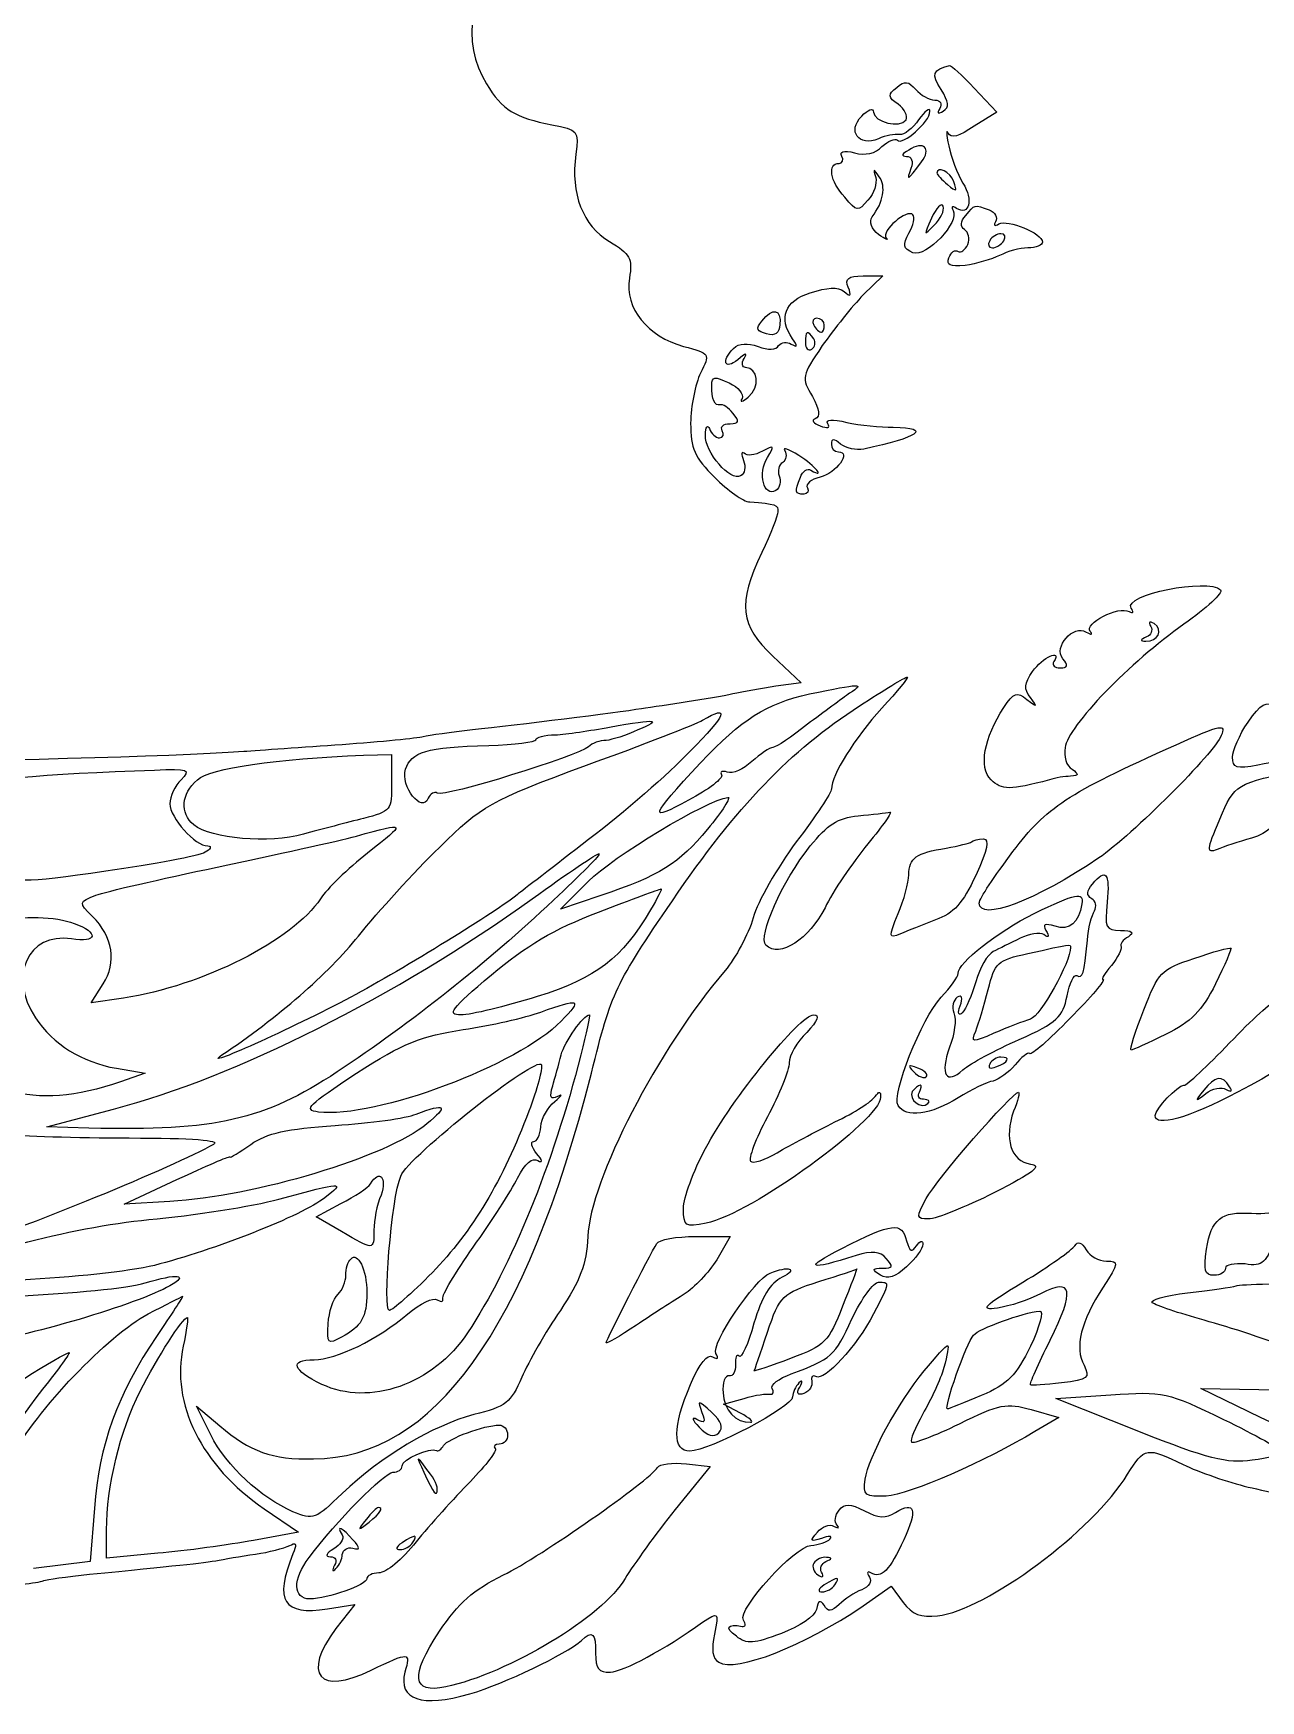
# Model space of a CAD drawing. Header units: millimetres. Extents: x -264 to 389, y -90 to 473.
# Drawn here: x -93.5 to 26.1, y -90.4 to 72.1 of the extents above; entities that cross this region are included whole.
import ezdxf

# ---------------------------------------------------------------- set-up
doc = ezdxf.new("R2010")
doc.units = ezdxf.units.MM
doc.layers.get('0').update_dxf_attribs({"linetype": 'CONTINUOUS'})

msp = doc.modelspace()

# ---------------------------------------------------------------- linework, layer by layer
for p, q in [((-1.77, 66.79), (0.42, 64.46)), ((0.42, 64.46), (-1.77, 63.09)), ((-12.61, 48.48), (-10.69, 48.48)), ((-10.69, 48.48), (-12.61, 46.63)), ((-21.39, 11.44), (-18.64, 8.84)), ((-18.64, 8.84), (-21.11, 8.5)), ((-61.3, 1.77), (-58.56, 1.84)), ((-58.56, 1.84), (-58.56, -0.9)), ((-42.1, -13.24), (-39.35, -10.5)), ((-38.26, -11.94), (-42.1, -13.24)), ((-87.84, -22.37), (-86.67, -20.51)), ((-84.68, -21.89), (-87.84, -22.37)), ((-85.37, -28.74), (-82.56, -29.22)), ((-82.56, -29.22), (-84.96, -30.05)), ((-92.16, -34.44), (-85.64, -32.72)), ((-88.05, -34.57), (-92.16, -34.44)), ((-84.62, -41.98), (-79.47, -39.58)), ((-80.16, -41.71), (-84.62, -41.98)), ((-65.89, -43.21), (-63.49, -41.91)), ((-63.42, -44.65), (-65.89, -43.21)), ((-28.93, -45.13), (-25.57, -45.13)), ((-25.57, -45.13), (-26.87, -47.4)), ((26.14, -62.76), (20.31, -59.95)), ((20.31, -59.95), (27.85, -60.08)), ((-76.18, -64.47), (-77.55, -61.66)), ((-77.55, -61.66), (-75.29, -63.58)), ((-26.19, -61.46), (-24.2, -60.91)), ((-24.54, -62.35), (-26.19, -61.46)), ((6.18, -60.91), (11.53, -60.56)), ((14.28, -64.13), (6.18, -60.91)), ((3.78, -62), (6.46, -62.76)), ((6.46, -62.76), (4.13, -64.13)), ((-27.49, -67.56), (-30.92, -71.74)), ((-29.82, -67.29), (-27.49, -67.56)), ((-87.5, -71.61), (-87.91, -76.82)), ((-70.97, -71.67), (-67.61, -73.94)), ((-86.33, -76.48), (-86.33, -73.73)), ((-67.61, -73.94), (-72, -74.76)), ((-81.32, -76), (-86.33, -76.48)), ((-87.91, -76.82), (-93.46, -77.5)), ((-12.61, -81.14), (-9.86, -79.22)), ((-9.86, -79.22), (-8.7, -80.8)), ((-64.8, -81.41), (-62.12, -81)), ((-62.12, -81), (-63.97, -83.33))]:
    msp.add_line(p, q)
for points in [[(-47.1, 81.05), (-50.94, 76.66), (-51.83, 71.25), (-49.3, 67.2)], [(-4.99, 66.65), (-6.02, 68.16), (-5.82, 68.57), (-4.17, 68.98)], [(-4.17, 68.98), (-4.03, 69.05), (-2.94, 68.02), (-1.77, 66.79)], [(-49.3, 67.2), (-47.79, 64.66), (-46.49, 63.91), (-42.92, 63.22)], [(-9.18, 65.21), (-10.21, 65.9), (-10.21, 66.17), (-9.32, 66.86)], [(-9.32, 66.86), (-8.56, 67.54), (-8.15, 67.47), (-7.46, 66.65)], [(-7.46, 66.65), (-6.98, 66.1), (-6.16, 65.62), (-5.61, 65.62)], [(-4.79, 64.53), (-4.17, 64.94), (-4.24, 65.42), (-4.99, 66.65)], [(-8.42, 63.7), (-8.22, 64.05), (-8.56, 64.73), (-9.18, 65.21)], [(-5.61, 65.62), (-5.06, 65.62), (-4.86, 65.28), (-5.13, 64.8)], [(-11.1, 61.85), (-13.02, 61.03), (-14.18, 62.61), (-12.74, 64.05)], [(-12.74, 64.05), (-12.13, 64.73), (-11.58, 64.87), (-11.58, 64.46)], [(-11.58, 64.46), (-11.58, 63.5), (-8.97, 62.81), (-8.42, 63.7)], [(-9.25, 61.71), (-8.77, 61.16), (-6.09, 63.5), (-6.09, 64.53)], [(-7.19, 63.7), (-7.74, 62.88), (-8.63, 62.19), (-9.04, 62.26)], [(-6.09, 64.53), (-6.09, 64.94), (-6.57, 64.53), (-7.19, 63.7)], [(-5.13, 64.8), (-5.41, 64.32), (-5.34, 64.25), (-4.79, 64.53)], [(-42.92, 63.22), (-40.38, 62.74), (-40.31, 62.61), (-40.59, 60.34)], [(-9.04, 62.26), (-9.52, 62.33), (-10.41, 62.19), (-11.1, 61.85)], [(-10.76, 61.1), (-10.14, 61.65), (-9.52, 61.92), (-9.25, 61.71)], [(-4.31, 62.4), (-4.51, 62.88), (-4.51, 62.33), (-4.24, 61.16)], [(-1.77, 63.09), (-3.28, 62.06), (-4.03, 61.85), (-4.31, 62.4)], [(-40.59, 60.34), (-41.14, 56.5), (-39.9, 53.35), (-37.3, 51.84)], [(-14.94, 59.45), (-14.6, 59.45), (-14.46, 59.79), (-14.66, 60.14)], [(-14.66, 60.14), (-14.94, 60.62), (-14.53, 60.75), (-13.43, 60.48)], [(-13.43, 60.48), (-12.4, 60.2), (-11.37, 60.41), (-10.76, 61.1)], [(-8.15, 60.75), (-8.84, 60.41), (-8.9, 60.14), (-8.36, 60.14)], [(-8.36, 60.14), (-7.88, 60.14), (-7.67, 59.66), (-7.94, 58.97)], [(-6.92, 59.59), (-5.89, 60.89), (-6.71, 61.71), (-8.15, 60.75)], [(-4.24, 61.16), (-4.03, 60.07), (-3.42, 58.42), (-2.87, 57.53)], [(-14.39, 56.16), (-15.83, 57.74), (-16.1, 59.45), (-14.94, 59.45)], [(-11.03, 58.15), (-11.58, 58.97), (-11.65, 58.97), (-11.37, 58.08)], [(-7.94, 58.97), (-8.42, 57.67), (-8.29, 57.74), (-6.92, 59.59)], [(-3.76, 57.67), (-4.1, 58.63), (-5.41, 59.24), (-5.41, 58.49)], [(-11.37, 58.08), (-11.24, 57.53), (-11.51, 56.5), (-12.13, 55.88)], [(-11.72, 54.24), (-10.62, 55.68), (-10.34, 57.19), (-11.03, 58.15)], [(-5.41, 58.49), (-5.41, 58.35), (-4.93, 57.87), (-4.38, 57.39)], [(-4.38, 57.39), (-3.49, 56.64), (-3.42, 56.71), (-3.76, 57.67)], [(-2.87, 57.53), (-1.84, 55.88), (-2.25, 54.31), (-3.49, 55.06)], [(-12.13, 55.88), (-13.09, 54.72), (-13.22, 54.72), (-14.39, 56.16)], [(-4.79, 55.27), (-4.93, 55.68), (-5.47, 55.13), (-5.95, 54.1)], [(-5.68, 53.42), (-5.06, 54.03), (-4.65, 54.86), (-4.79, 55.27)], [(-2.59, 54.38), (-1.7, 55.47), (-1.77, 55.47), (-0.33, 54.92)], [(-11.1, 52.52), (-11.78, 53.07), (-12.06, 53.76), (-11.72, 54.24)], [(-7.74, 54.44), (-8.29, 55.06), (-10.89, 52.87), (-10.34, 52.18)], [(-8.15, 52.66), (-7.67, 53.42), (-7.53, 54.24), (-7.74, 54.44)], [(-3.83, 54.86), (-3.14, 53.76), (-6.44, 50.26), (-7.74, 50.74)], [(-5.95, 54.1), (-6.71, 52.39), (-6.71, 52.39), (-5.68, 53.42)], [(-3.49, 55.06), (-3.9, 55.34), (-4.03, 55.27), (-3.83, 54.86)], [(-2.73, 53), (-3.14, 53.28), (-3.14, 53.76), (-2.59, 54.38)], [(-0.33, 54.92), (0.29, 54.72), (0.56, 54.17), (0.29, 53.76)], [(0.29, 53.76), (0.08, 53.42), (0.22, 53.28), (0.63, 53.55)], [(0.63, 53.55), (1.45, 54.03), (4.88, 52.66), (4.88, 51.77)], [(-10.34, 52.18), (-10.07, 51.91), (-10.41, 52.04), (-11.1, 52.52)], [(-7.74, 50.74), (-8.7, 51.15), (-8.77, 51.5), (-8.15, 52.66)], [(-2.39, 51.56), (-2.18, 52.11), (-2.32, 52.73), (-2.73, 53)], [(0.83, 52.59), (0.49, 52.59), (-0.06, 52.32), (-0.26, 51.91)], [(1.11, 51.91), (1.31, 52.32), (1.25, 52.59), (0.83, 52.59)], [(-37.3, 51.84), (-35.31, 50.6), (-35.03, 50.19), (-35.38, 48.27)], [(-4.24, 50.26), (-4.03, 50.81), (-3.62, 51.08), (-3.35, 50.88)], [(-3.35, 50.88), (-3.07, 50.67), (-2.66, 51.02), (-2.39, 51.56)], [(0.7, 50.47), (-0.06, 50.12), (-1.57, 49.64), (-2.66, 49.51)], [(-0.26, 51.91), (-0.47, 51.56), (-0.4, 51.22), (0.01, 51.22)], [(0.01, 51.22), (0.35, 51.22), (0.9, 51.56), (1.11, 51.91)], [(3.44, 51.22), (2.69, 51.22), (1.45, 50.88), (0.7, 50.47)], [(4.88, 51.77), (4.88, 51.5), (4.26, 51.22), (3.44, 51.22)], [(-2.66, 49.51), (-4.17, 49.37), (-4.51, 49.51), (-4.24, 50.26)], [(-35.38, 48.27), (-35.86, 45.32), (-33.59, 42.58), (-30.1, 41.62)], [(-17.75, 46.83), (-16.1, 47.38), (-15.08, 47.45), (-14.46, 46.97)], [(-14.46, 46.97), (-13.84, 46.42), (-13.7, 46.49), (-14.05, 47.38)], [(-14.05, 47.38), (-14.39, 48.2), (-14.05, 48.48), (-12.61, 48.48)], [(-19.47, 42.37), (-20.91, 44.36), (-20.22, 46.08), (-17.75, 46.83)], [(-12.61, 46.63), (-13.64, 45.53), (-15.42, 43.33), (-16.58, 41.69)], [(-22, 42.85), (-22.96, 43.06), (-23.1, 43.33), (-22.48, 44.09)], [(-22.48, 44.09), (-21.39, 45.46), (-20.56, 45.25), (-20.7, 43.75)], [(-17.13, 44.36), (-17.48, 44.36), (-17.61, 44.09), (-17.41, 43.68)], [(-16.38, 43.68), (-16.38, 44.09), (-16.72, 44.36), (-17.13, 44.36)], [(-20.7, 43.75), (-20.77, 42.92), (-21.18, 42.58), (-22, 42.85)], [(-19.6, 41.83), (-18.99, 41.48), (-18.99, 41.62), (-19.47, 42.37)], [(-17.41, 42.37), (-18.03, 43.27), (-18.23, 43.13), (-18.23, 41.96)], [(-17.61, 41.35), (-17.27, 41.55), (-17.2, 42.03), (-17.41, 42.37)], [(-17.41, 43.68), (-17.2, 43.33), (-16.86, 42.99), (-16.65, 42.99)], [(-16.65, 42.99), (-16.52, 42.99), (-16.38, 43.33), (-16.38, 43.68)], [(-30.1, 41.62), (-27.49, 40.93), (-27.49, 40.87), (-28.45, 39.01)], [(-24.81, 40.32), (-26.12, 39.29), (-26.46, 40.18), (-25.23, 41.41)], [(-25.23, 41.41), (-24.68, 41.96), (-23.85, 41.96), (-22.83, 41.62)], [(-24.2, 40.45), (-23.85, 41), (-24.06, 41), (-24.81, 40.32)], [(-22.83, 41.62), (-21.87, 41.21), (-21.04, 41.28), (-20.84, 41.69)], [(-20.84, 41.69), (-20.56, 42.03), (-20.01, 42.1), (-19.6, 41.83)], [(-16.58, 41.69), (-18.57, 38.74), (-18.64, 38.53), (-17.54, 36.75)], [(-18.23, 41.96), (-18.23, 41.41), (-17.96, 41.14), (-17.61, 41.35)], [(-28.45, 39.01), (-28.93, 37.98), (-29.41, 35.79), (-29.41, 34.14)], [(-24.06, 39.56), (-24.4, 39.56), (-24.47, 39.97), (-24.2, 40.45)], [(-23.79, 36.68), (-22.62, 37.64), (-22.83, 39.56), (-24.06, 39.56)], [(-27.35, 37.85), (-27.35, 38.67), (-27.08, 38.74), (-25.64, 38.05)], [(-26.53, 35.93), (-27.08, 35.79), (-27.35, 36.41), (-27.35, 37.85)], [(-25.64, 38.05), (-24.75, 37.64), (-24.2, 36.96), (-24.4, 36.54)], [(-25.29, 35.1), (-25.71, 35.65), (-26.32, 36), (-26.53, 35.93)], [(-24.4, 36.54), (-24.68, 36.13), (-24.33, 36.2), (-23.79, 36.68)], [(-17.54, 36.75), (-16.86, 35.45), (-16.72, 34.76), (-17.27, 34.56)], [(-29.41, 34.14), (-29.41, 31.68), (-29, 30.78), (-27.08, 28.86)], [(-25.57, 34.08), (-24.68, 34.08), (-24.61, 34.28), (-25.29, 35.1)], [(-17.27, 34.56), (-17.68, 34.42), (-17.48, 34.14), (-16.79, 33.87)], [(-16.04, 34.08), (-16.31, 34.49), (-15.62, 34.56), (-14.18, 34.21)], [(-14.18, 34.21), (-12.95, 33.94), (-10.89, 33.73), (-9.66, 33.73)], [(-27.97, 32.98), (-27.97, 33.8), (-27.76, 34.01), (-27.56, 33.6)], [(-24.54, 29), (-25.5, 28.38), (-28.04, 31.33), (-27.97, 32.98)], [(-27.56, 33.6), (-27.42, 33.12), (-26.94, 32.7), (-26.6, 32.7)], [(-26.6, 32.7), (-26.19, 32.7), (-26.12, 33.05), (-26.32, 33.39)], [(-26.32, 33.39), (-26.53, 33.8), (-26.25, 34.08), (-25.57, 34.08)], [(-16.79, 33.87), (-16.1, 33.6), (-15.76, 33.66), (-16.04, 34.08)], [(-14.8, 32.09), (-15.42, 32.64), (-15.69, 32.64), (-15.69, 32.09)], [(-9.66, 33.73), (-5.82, 33.73), (-7.19, 32.7), (-12.54, 31.61)], [(-24.2, 31.2), (-24.47, 31.4), (-24.47, 31.13), (-24.27, 30.51)], [(-22.41, 31.4), (-23.17, 30.99), (-23.92, 30.92), (-24.2, 31.2)], [(-21.93, 30.78), (-21.18, 31.95), (-21.25, 32.02), (-22.41, 31.4)], [(-20.22, 31.47), (-20.01, 31.06), (-20.08, 30.58), (-20.43, 30.3)], [(-18.85, 30.99), (-19.88, 31.61), (-20.49, 31.81), (-20.22, 31.47)], [(-17.68, 29.55), (-16.17, 28.66), (-17.27, 29.96), (-18.85, 30.99)], [(-15.01, 31.33), (-13.7, 31.33), (-15.21, 29.28), (-16.79, 28.86)], [(-15.69, 32.09), (-15.69, 31.68), (-15.42, 31.33), (-15.01, 31.33)], [(-12.54, 31.61), (-13.29, 31.47), (-14.25, 31.68), (-14.8, 32.09)], [(-24.27, 30.51), (-23.99, 29.89), (-24.13, 29.21), (-24.54, 29)], [(-21.11, 27.56), (-22.28, 26.87), (-22.89, 29.28), (-21.93, 30.78)], [(-20.43, 30.3), (-20.84, 30.1), (-20.97, 29.48), (-20.77, 29)], [(-18.71, 28.86), (-18.51, 29.48), (-18.03, 29.76), (-17.68, 29.55)], [(-27.08, 28.86), (-25.77, 27.56), (-24.27, 26.46), (-23.65, 26.46)], [(-20.77, 29), (-20.56, 28.45), (-20.7, 27.84), (-21.11, 27.56)], [(-18.37, 27.22), (-19.26, 27.22), (-19.26, 27.42), (-18.71, 28.86)], [(-18.03, 27.84), (-17.82, 27.49), (-18.03, 27.22), (-18.37, 27.22)], [(-16.79, 28.86), (-17.68, 28.66), (-18.23, 28.18), (-18.03, 27.84)], [(-23.65, 26.46), (-21.11, 26.26), (-20.84, 26.19), (-20.91, 25.5)], [(-20.91, 25.5), (-20.91, 25.16), (-21.59, 23.31), (-22.48, 21.53)], [(-22.48, 21.53), (-24.88, 16.45), (-24.61, 14.46), (-21.39, 11.44)], [(13.52, 16.11), (12.7, 17.41), (21, 19.06), (22.23, 17.89)], [(22.23, 17.89), (22.51, 17.62), (20.86, 16.11), (18.67, 14.53)], [(9.54, 13.84), (8.86, 14.6), (12.36, 16.38), (13.32, 15.77)], [(13.32, 15.77), (13.73, 15.56), (13.8, 15.7), (13.52, 16.11)], [(15.78, 14.6), (15.3, 14.87), (15.17, 14.8), (15.44, 14.32)], [(6.87, 11.17), (5.91, 12.34), (7.9, 14.53), (9.13, 13.78)], [(18.67, 14.53), (13.45, 10.9), (7.35, 4.59), (7.08, 2.53)], [(9.13, 13.78), (9.61, 13.5), (9.82, 13.5), (9.54, 13.84)], [(15.03, 13.3), (14.41, 13.02), (14.34, 12.88), (14.96, 12.88)], [(14.96, 12.88), (16.13, 12.82), (16.68, 13.98), (15.78, 14.6)], [(15.44, 14.32), (15.65, 13.98), (15.44, 13.43), (15.03, 13.3)], [(3.92, 9.94), (4.88, 11.31), (6.8, 12.2), (5.98, 10.9)], [(3.71, 7.4), (3.03, 8.22), (3.1, 8.77), (3.92, 9.94)], [(5.98, 10.9), (5.77, 10.55), (6.05, 10.28), (6.6, 10.28)], [(6.6, 10.28), (7.35, 10.28), (7.42, 10.55), (6.87, 11.17)], [(-21.11, 8.5), (-22.48, 8.29), (-24.33, 7.95), (-25.29, 7.74)], [(-17.82, 7.74), (-12.88, 8.77), (-12.33, 8.84), (-13.91, 7.81)], [(-12.95, 6.58), (-10.55, 8.15), (-8.49, 9.39), (-8.29, 9.39)], [(-8.29, 9.39), (-8.15, 9.39), (-9.25, 8.02), (-10.76, 6.37)], [(-29.75, 6.99), (-31.26, 6.71), (-33.25, 6.44), (-34.21, 6.3)], [(-31.19, -12.42), (-24.95, -3.23), (-19.67, 2.25), (-12.95, 6.58)], [(-25.29, 7.74), (-26.19, 7.54), (-28.17, 7.19), (-29.75, 6.99)], [(-28.45, 1.02), (-24.33, 5.34), (-22.14, 6.78), (-17.82, 7.74)], [(-13.91, 7.81), (-14.6, 7.33), (-16.45, 5.96), (-18.03, 4.79)], [(1.11, 6.44), (2.07, 7.88), (2.41, 8.02), (3.37, 7.19)], [(3.37, 7.19), (4.4, 6.44), (4.4, 6.44), (3.71, 7.4)], [(24.91, 5), (26.14, 6.78), (26.69, 7.06), (27.65, 6.58)], [(-34.21, 6.3), (-36.68, 5.89), (-46.28, 4.72), (-50.67, 4.24)], [(-39.56, 0.81), (-34, 2.8), (-28.93, 4.79), (-28.24, 5.2)], [(-37.3, 4.52), (-32.56, 5.34), (-32.15, 5.27), (-34.55, 4.24)], [(-28.24, 5.2), (-25.5, 6.78), (-25.91, 5.75), (-29.48, 2.12)], [(-10.76, 6.37), (-13.43, 3.42), (-15.69, -0.15), (-15.69, -1.52)], [(-0.13, -0.63), (-1.36, 0.61), (-0.81, 3.42), (1.11, 6.44)], [(23.4, 1.57), (23.4, 2.25), (24.08, 3.76), (24.91, 5)], [(-55.47, 3.56), (-56.02, 3.42), (-59.58, 3.08), (-63.36, 2.8)], [(-50.67, 4.24), (-52.73, 4.04), (-54.92, 3.69), (-55.47, 3.56)], [(-49.09, 2.73), (-46.55, 2.8), (-44.5, 3.08), (-44.5, 3.28)], [(-44.5, 3.28), (-44.5, 3.49), (-43.67, 3.76), (-42.58, 3.76)], [(-42.58, 3.76), (-41.55, 3.83), (-39.15, 4.17), (-37.3, 4.52)], [(-34.55, 4.24), (-35.65, 3.69), (-37.09, 3.28), (-37.64, 3.21)], [(-18.03, 4.79), (-19.53, 3.56), (-21.11, 2.53), (-21.39, 2.53)], [(22.3, 3.69), (21.68, 2.05), (13.59, -6.04), (10.37, -8.24)], [(17.91, 2.8), (22.37, 4.79), (22.78, 4.86), (22.3, 3.69)], [(31.22, 3.28), (31.7, 2.6), (29.16, 1.36), (25.87, 0.81)], [(-72.96, 2.12), (-88.05, 1.09), (-141.61, 0.47), (-147.02, 1.29)], [(-77.48, -0.63), (-76.25, 0.54), (-69.73, 1.43), (-61.3, 1.77)], [(-63.36, 2.8), (-67.13, 2.53), (-71.45, 2.25), (-72.96, 2.12)], [(-57.18, 0.4), (-56.64, 2.12), (-55.2, 2.53), (-49.09, 2.73)], [(-39.35, 2.6), (-40.38, 1.71), (-53.41, -2.34), (-54.1, -1.93)], [(-37.64, 3.21), (-38.26, 3.21), (-39.01, 2.94), (-39.35, 2.6)], [(-29.48, 2.12), (-31.54, -0.01), (-35.92, -3.85), (-39.35, -6.45)], [(-21.39, 2.53), (-21.66, 2.53), (-22.62, 1.91), (-23.44, 1.16)], [(2, -7.62), (5.36, -3.23), (7.08, -2.07), (17.91, 2.8)], [(7.08, 2.53), (6.94, 1.71), (7.21, 0.68), (7.76, 0.4)], [(-101.21, -1.45), (-99.84, -0.69), (-92.23, -0.01), (-81.67, 0.33)], [(-81.67, 0.33), (-78.31, 0.47), (-78.1, 0.4), (-79.06, -0.63)], [(-54.99, -2.41), (-55.54, -3.99), (-57.73, -1.24), (-57.18, 0.4)], [(-53.89, -7.21), (-49.71, -3.09), (-49.09, -2.75), (-39.56, 0.81)], [(-29.62, -2.61), (-33.59, -4.81), (-33.46, -4.33), (-28.45, 1.02)], [(-25.84, 0.13), (-26.32, 0.27), (-26.6, 0.2), (-26.39, -0.15)], [(-23.44, 1.16), (-24.27, 0.4), (-25.29, -0.08), (-25.84, 0.13)], [(7.76, 0.4), (8.45, -0.08), (8.45, -0.21), (7.62, -0.28)], [(22.16, -4.47), (23.67, -0.97), (23.53, -1.04), (30.39, 0.4)], [(25.87, 0.81), (23.81, 0.4), (23.4, 0.54), (23.4, 1.57)], [(-79.06, -0.63), (-79.68, -1.17), (-80.16, -2.27), (-80.16, -2.96)], [(-77.83, -5.01), (-79.2, -3.85), (-79.06, -2), (-77.48, -0.63)], [(-58.56, -0.9), (-58.49, -3.57), (-58.62, -3.71), (-61.3, -4.4)], [(-26.39, -0.15), (-26.19, -0.42), (-27.63, -1.59), (-29.62, -2.61)], [(-15.69, -1.52), (-15.69, -1.86), (-17.2, -4.19), (-19.12, -6.66)], [(5.57, -0.63), (1.73, -1.65), (0.9, -1.65), (-0.13, -0.63)], [(7.62, -0.28), (7.08, -0.28), (6.12, -0.42), (5.57, -0.63)], [(-80.16, -2.96), (-80.16, -4.33), (-77.69, -7.07), (-76.46, -7.07)], [(-54.1, -1.93), (-54.37, -1.72), (-54.78, -2), (-54.99, -2.41)], [(-39.35, -10.5), (-37.09, -8.17), (-27.76, -2.55), (-25.77, -2.34)], [(-25.77, -2.34), (-25.43, -2.27), (-26.32, -3.71), (-27.76, -5.43)], [(29.16, -2.61), (27.92, -4.81), (26.83, -5.84), (25.25, -6.32)], [(-61.3, -4.4), (-62.81, -4.74), (-65.41, -5.49), (-67.13, -5.91)], [(-17.75, -7.07), (-16.1, -5.01), (-15.08, -4.33), (-13.09, -4.12)], [(-13.09, -4.12), (-11.72, -3.99), (-10.28, -3.85), (-10, -3.78)], [(-10, -3.78), (-9.66, -3.71), (-10.69, -5.08), (-12.13, -6.87)], [(21.89, -7.42), (20.86, -7.83), (20.86, -7.48), (22.16, -4.47)], [(-67.13, -5.91), (-70.49, -6.87), (-76.11, -6.39), (-77.83, -5.01)], [(-75.56, -9.13), (-69.94, -7.96), (-63.84, -6.59), (-61.98, -6.11)], [(-61.98, -6.11), (-57.05, -4.74), (-57.05, -4.74), (-60.89, -7.76)], [(-39.35, -6.45), (-42.71, -9.06), (-45.87, -11.46), (-46.28, -11.8)], [(-27.76, -5.43), (-30.58, -8.79), (-32.36, -9.95), (-38.26, -11.94)], [(-2.05, -6.66), (-1.91, -6.52), (-1.36, -6.39), (-0.88, -6.39)], [(-0.88, -6.39), (-0.26, -6.39), (-0.47, -7.42), (-1.63, -9.95)], [(25.25, -6.32), (24.01, -6.66), (22.51, -7.14), (21.89, -7.42)], [(-76.73, -7.69), (-77.28, -8.03), (-81.67, -8.86), (-86.4, -9.54)], [(-76.46, -7.07), (-76.04, -7.07), (-76.18, -7.42), (-76.73, -7.69)], [(-60.89, -7.76), (-62.81, -9.27), (-64.87, -11.26), (-65.48, -12.22)], [(-61.78, -15.85), (-59.86, -13.45), (-56.36, -9.61), (-53.89, -7.21)], [(-44.84, -12.22), (-41.41, -9.75), (-38.53, -7.76), (-38.32, -7.83)], [(-38.32, -7.83), (-38.12, -7.83), (-40.11, -9.88), (-42.78, -12.35)], [(-19.12, -6.66), (-20.97, -9.2), (-22.89, -12.49), (-23.31, -14.07)], [(-22.07, -16.74), (-22.89, -15.92), (-20.49, -10.5), (-17.75, -7.07)], [(-12.13, -6.87), (-13.64, -8.72), (-15.56, -11.46), (-16.31, -13.11)], [(-8.15, -9.88), (-8.15, -8.24), (-7.4, -7.76), (-4.51, -7.28)], [(-4.51, -7.28), (-3.28, -7.07), (-2.18, -6.8), (-2.05, -6.66)], [(-1.29, -12.63), (-1.29, -12.22), (0.22, -10.02), (2, -7.62)], [(-86.4, -9.54), (-94.7, -10.71), (-95.18, -10.71), (-98.26, -9.54)], [(-87.36, -11.87), (-86.47, -11.53), (-81.12, -10.3), (-75.56, -9.13)], [(10.37, -8.24), (4.19, -12.42), (-1.29, -14.48), (-1.29, -12.63)], [(-38.39, -13.52), (-35.17, -12.28), (-32.43, -11.26), (-32.29, -11.26)], [(-32.29, -11.26), (-32.15, -11.19), (-32.63, -12.15), (-33.32, -13.31)], [(-9.18, -13.66), (-8.63, -12.35), (-8.15, -10.64), (-8.15, -9.88)], [(-1.63, -9.95), (-2.87, -12.63), (-3.76, -13.66), (-5.54, -14.27)], [(9.68, -12.22), (9.13, -11.87), (9.2, -11.46), (9.75, -10.78)], [(9.75, -10.78), (11.05, -9.2), (11.46, -9.68), (11.19, -12.56)], [(-87.7, -13.93), (-89.07, -12.56), (-89.07, -12.56), (-87.36, -11.87)], [(-85.64, -32.72), (-73.71, -29.57), (-58.14, -21.75), (-44.84, -12.22)], [(-65.48, -12.22), (-68.16, -16.26), (-76.94, -20.72), (-84.68, -21.89)], [(-42.78, -12.35), (-49.23, -18.46), (-56.64, -24.29), (-63.84, -29.09)], [(-46.28, -11.8), (-48.2, -13.38), (-57.32, -19.01), (-62.53, -21.82)], [(-39.08, -29.22), (-37.09, -21.2), (-36.75, -20.58), (-31.19, -12.42)], [(4.06, -13.66), (8.17, -11.67), (8.93, -11.53), (8.72, -12.7)], [(8.72, -12.7), (8.45, -14.55), (7.49, -15.37), (6.12, -14.89)], [(9.96, -13.38), (10.16, -12.97), (10.09, -12.42), (9.68, -12.22)], [(11.19, -12.56), (10.92, -15.03), (11.05, -15.3), (12.49, -15.3)], [(-96.96, -14.41), (-94.56, -13.86), (-91.27, -13.93), (-89.49, -14.62)], [(-89.49, -14.62), (-87.02, -15.51), (-87.22, -16.54), (-89.76, -16.12)], [(-86.67, -20.51), (-85.3, -18.46), (-85.71, -15.92), (-87.7, -13.93)], [(-48.82, -19.62), (-45.46, -16.81), (-42.71, -15.16), (-38.39, -13.52)], [(-33.32, -13.31), (-36.13, -18.04), (-38.53, -19.9), (-44.36, -21.75)], [(-23.31, -14.07), (-23.79, -15.71), (-25.02, -17.98), (-26.05, -19.21)], [(-16.31, -13.11), (-17.82, -16.12), (-20.77, -18.04), (-22.07, -16.74)], [(-8.97, -15.64), (-10.14, -16.12), (-10.14, -15.99), (-9.18, -13.66)], [(-5.54, -14.27), (-6.78, -14.75), (-8.36, -15.37), (-8.97, -15.64)], [(-3.35, -19.49), (-3.35, -18.46), (0.49, -15.44), (4.06, -13.66)], [(9.27, -16.26), (9.34, -15.1), (9.68, -13.79), (9.96, -13.38)], [(-89.76, -16.12), (-94.01, -15.51), (-95.93, -19.76), (-93.26, -23.81)], [(-75.08, -27.44), (-69.67, -23.81), (-64.73, -19.55), (-61.78, -15.85)], [(2.69, -16.06), (1.79, -16.54), (0.63, -17.08), (0.08, -17.36)], [(5.02, -15.71), (4.61, -15.44), (3.58, -15.64), (2.69, -16.06)], [(5.22, -15.3), (5.57, -15.92), (5.5, -16.06), (5.02, -15.71)], [(6.12, -14.89), (5.09, -14.62), (4.88, -14.68), (5.22, -15.3)], [(12.49, -15.3), (13.66, -15.3), (13.86, -15.51), (13.25, -15.92)], [(13.25, -15.92), (12.7, -16.19), (12.42, -16.67), (12.56, -16.88)], [(0.08, -17.36), (-0.47, -17.63), (-1.22, -18.94), (-1.63, -20.31)], [(-0.4, -21.06), (0.22, -18.46), (0.49, -18.18), (3.44, -17.56)], [(3.44, -17.56), (7.69, -16.6), (7.62, -16.6), (7.62, -16.95)], [(7.62, -16.95), (7.62, -18.39), (4.67, -23.67), (3.71, -23.94)], [(8.24, -19.69), (8.79, -20.03), (8.93, -19.62), (9.27, -16.26)], [(12.56, -16.88), (12.63, -17.15), (12.22, -17.91), (11.6, -18.73)], [(19.63, -18.04), (21.55, -17.36), (23.12, -16.95), (23.26, -17.02)], [(23.26, -17.02), (23.33, -17.08), (22.64, -18.66), (21.75, -20.51)], [(-26.05, -19.21), (-32.56, -26.82), (-39.22, -39.65), (-39.42, -45.13)], [(-4.99, -21.82), (-4.1, -20.86), (-3.35, -19.83), (-3.35, -19.49)], [(11.6, -18.73), (10.92, -19.49), (10.57, -20.1), (10.78, -20.1)], [(14.76, -23.05), (16.13, -19.42), (16.47, -19.07), (19.63, -18.04)], [(-51.77, -23.53), (-53.21, -23.53), (-52.8, -22.98), (-48.82, -19.62)], [(-1.63, -20.31), (-1.98, -21.61), (-2.59, -22.98), (-2.94, -23.33)], [(-1.63, -25.11), (-1.36, -24.42), (-0.81, -22.64), (-0.4, -21.06)], [(7.28, -21.68), (7.49, -20.45), (7.97, -19.55), (8.24, -19.69)], [(10.78, -20.1), (11.05, -20.1), (9.61, -21.82), (7.56, -23.87)], [(21.75, -20.51), (20.45, -23.12), (19.35, -24.22), (16.88, -25.45)], [(-62.53, -21.82), (-68.23, -24.83), (-77.48, -29.02), (-75.08, -27.44)], [(-44.36, -21.75), (-47.51, -22.71), (-50.81, -23.53), (-51.77, -23.53)], [(-44.02, -23.26), (-40.18, -21.89), (-39.9, -21.95), (-42.03, -24.15)], [(-9.18, -32.38), (-9.86, -31.35), (-6.92, -23.87), (-4.99, -21.82)], [(-3.42, -21.82), (-3.83, -22.09), (-3.97, -22.78), (-3.76, -23.33)], [(-3.14, -22.64), (-2.87, -21.89), (-2.94, -21.54), (-3.42, -21.82)], [(-2.94, -23.33), (-3.28, -23.67), (-3.42, -23.39), (-3.14, -22.64)], [(2.62, -25.93), (6.32, -24.29), (6.87, -23.74), (7.28, -21.68)], [(23.12, -26.27), (25.25, -24.01), (27.31, -22.16), (27.65, -22.16)], [(-93.26, -23.81), (-91.54, -26.41), (-88.73, -28.13), (-85.37, -28.74)], [(-42.03, -24.15), (-46.14, -28.4), (-60.13, -33.68), (-65.69, -33)], [(-51.56, -24.97), (-48.89, -24.56), (-45.53, -23.81), (-44.02, -23.26)], [(-42.03, -27.44), (-41.69, -26.14), (-39.83, -23.53), (-39.28, -23.53)], [(-39.28, -23.53), (-39.22, -23.53), (-39.56, -25.31), (-40.11, -27.44)], [(-27.97, -36.56), (-25.36, -31.69), (-18.78, -23.53), (-17.41, -23.53)], [(-17.41, -23.53), (-16.79, -23.53), (-17, -24.08), (-18.09, -25.25)], [(-3.76, -23.33), (-3.49, -23.94), (-3.69, -25.45), (-4.17, -26.69)], [(3.71, -23.94), (3.03, -24.15), (1.45, -24.77), (0.15, -25.31)], [(7.56, -23.87), (5.57, -25.93), (3.78, -27.51), (3.65, -27.3)], [(13.52, -26.96), (13.32, -26.96), (13.93, -25.18), (14.76, -23.05)], [(32.11, -24.15), (33.14, -25.38), (30.74, -27.44), (23.88, -31.08)], [(-84.96, -30.05), (-93.53, -33.06), (-99.64, -31.08), (-102.04, -24.7)], [(-61.98, -29.22), (-57.39, -26.27), (-55.68, -25.59), (-51.56, -24.97)], [(-18.09, -25.25), (-19.05, -26.14), (-19.81, -27.51), (-19.81, -28.19)], [(-2.87, -28.88), (-2.18, -28.26), (0.29, -26.96), (2.62, -25.93)], [(0.15, -25.31), (-1.98, -26.27), (-2.11, -26.27), (-1.63, -25.11)], [(16.88, -25.45), (15.17, -26.27), (13.66, -26.96), (13.52, -26.96)], [(-40.11, -27.44), (-42.85, -38.14), (-46.83, -48.01), (-51.15, -54.53)], [(-42.85, -30.46), (-42.65, -29.7), (-42.23, -28.33), (-42.03, -27.44)], [(-4.17, -26.69), (-5.13, -29.36), (-4.51, -30.39), (-2.87, -28.88)], [(3.65, -27.3), (3.44, -27.17), (2.82, -27.65), (2.21, -28.4)], [(18.67, -30.39), (18.94, -30.39), (20.93, -28.54), (23.12, -26.27)], [(-63.84, -29.09), (-71.11, -33.82), (-75.56, -34.85), (-88.05, -34.57)], [(-65.69, -33), (-67.2, -32.79), (-66.65, -32.31), (-61.98, -29.22)], [(-66.17, -66.81), (-54.44, -66.74), (-45.46, -54.32), (-39.08, -29.22)], [(-57.66, -39.24), (-56.91, -37.32), (-44.29, -27.37), (-43.95, -28.4)], [(-43.95, -28.4), (-43.81, -28.74), (-44.36, -30.8), (-45.18, -32.93)], [(-19.81, -28.19), (-19.81, -28.95), (-20.77, -31.28), (-21.93, -33.48)], [(-7.26, -28.74), (-8.22, -28.33), (-8.29, -28.4), (-7.67, -29.09)], [(-7.67, -29.09), (-7.19, -29.57), (-6.64, -29.77), (-6.44, -29.57)], [(-6.44, -29.57), (-6.23, -29.36), (-6.57, -28.95), (-7.26, -28.74)], [(-0.26, -28.33), (-0.47, -28.74), (-0.19, -28.81), (0.35, -28.61)], [(0.83, -27.65), (0.42, -27.65), (-0.06, -27.92), (-0.26, -28.33)], [(2.21, -28.4), (1.59, -29.15), (0.63, -29.84), (0.08, -29.98)], [(0.35, -28.61), (1.59, -28.13), (1.79, -27.65), (0.83, -27.65)], [(-42.37, -31.49), (-43.06, -31.83), (-43.19, -31.56), (-42.85, -30.46)], [(-7.05, -30.39), (-7.26, -30.39), (-7.53, -30.66), (-7.81, -31.01)], [(-7.12, -31.08), (-6.92, -30.66), (-6.85, -30.39), (-7.05, -30.39)], [(0.08, -29.98), (-0.47, -30.05), (-2.05, -30.8), (-3.35, -31.62)], [(15.85, -33.34), (15.85, -32.72), (18.05, -30.39), (18.67, -30.39)], [(20.59, -30.87), (19.69, -31.97), (19.76, -32.04), (20.79, -31.21)], [(23.12, -30.53), (22.44, -29.36), (21.68, -29.5), (20.59, -30.87)], [(20.79, -31.21), (21.41, -30.66), (22.37, -30.53), (22.78, -30.8)], [(22.78, -30.8), (23.33, -31.08), (23.4, -31.01), (23.12, -30.53)], [(-44.02, -34.44), (-43.95, -33.61), (-43.33, -32.52), (-42.65, -31.97)], [(-42.65, -31.97), (-41.96, -31.42), (-41.82, -31.21), (-42.37, -31.49)], [(-10.89, -31.56), (-10.89, -33.75), (-23.58, -43.01), (-27.9, -43.83)], [(-15.35, -33.96), (-13.43, -33.06), (-11.72, -31.97), (-11.44, -31.49)], [(-11.44, -31.49), (-11.03, -30.94), (-10.89, -30.94), (-10.89, -31.56)], [(-3.35, -31.62), (-5.95, -33.27), (-8.49, -33.61), (-9.18, -32.38)], [(-7.81, -31.01), (-8.22, -31.76), (-6.92, -32.79), (-6.3, -32.17)], [(-6.71, -31.76), (-7.19, -31.76), (-7.33, -31.42), (-7.12, -31.08)], [(-6.3, -32.17), (-6.02, -31.97), (-6.23, -31.76), (-6.71, -31.76)], [(-6.44, -41.43), (-5.54, -39.65), (1.93, -31.08), (2.55, -31.08)], [(2.55, -31.08), (2.69, -31.08), (2.48, -31.9), (2.07, -32.93)], [(23.88, -31.08), (19.08, -33.61), (15.85, -34.5), (15.85, -33.34)], [(-64.04, -34.3), (-60.61, -34.09), (-57.12, -33.61), (-56.16, -33.2)], [(-56.16, -33.2), (-53.28, -32.1), (-52.93, -32.38), (-55.13, -34.16)], [(-45.18, -32.93), (-47.65, -39.58), (-50.74, -44.72), (-54.58, -48.63)], [(-21.93, -33.48), (-23.1, -35.6), (-23.79, -37.59), (-23.58, -37.8)], [(-20.97, -36.97), (-19.74, -36.22), (-17.2, -34.92), (-15.35, -33.96)], [(2.07, -32.93), (1.11, -35.53), (1.79, -37.8), (3.71, -38.07)], [(-96.27, -35.12), (-94.77, -35.33), (-89.28, -35.53), (-84.14, -35.53)], [(-84.14, -35.53), (-77.9, -35.53), (-75.15, -35.74), (-75.91, -36.15)], [(-55.13, -34.16), (-58.97, -37.38), (-72, -41.29), (-80.16, -41.71)], [(-72.27, -36.15), (-70.69, -35.05), (-68.77, -34.64), (-64.04, -34.3)], [(-44.7, -35.88), (-44.36, -35.88), (-44.09, -35.26), (-44.02, -34.44)], [(-75.91, -36.15), (-79.88, -38.41), (-93.67, -44.04), (-102.45, -46.99)], [(-79.47, -39.58), (-76.66, -38.28), (-74.33, -37.25), (-74.33, -37.38)], [(-74.33, -37.38), (-74.33, -37.52), (-73.37, -36.9), (-72.27, -36.15)], [(-44.43, -37.04), (-44.91, -36.42), (-45.05, -35.88), (-44.7, -35.88)], [(-44.29, -37.73), (-43.81, -38), (-43.81, -37.73), (-44.43, -37.04)], [(-30.1, -42.39), (-30.1, -41.36), (-29.13, -38.76), (-27.97, -36.56)], [(-23.58, -37.8), (-23.37, -38.07), (-22.14, -37.66), (-20.97, -36.97)], [(-46.28, -39.44), (-45.53, -38), (-44.84, -37.38), (-44.29, -37.73)], [(3.71, -38.07), (4.88, -38.21), (4.06, -38.89), (0.15, -40.88)], [(-69.53, -41.5), (-63.29, -39.78), (-63.01, -39.78), (-65.07, -41.36)], [(-63.49, -41.91), (-62.12, -41.22), (-60.82, -40.4), (-60.61, -39.99)], [(-60.61, -39.99), (-59.72, -38.55), (-58.97, -39.37), (-59.58, -41.09)], [(-58.76, -52.33), (-59.45, -52.33), (-58.56, -41.36), (-57.66, -39.24)], [(-50.6, -46.16), (-48.82, -43.69), (-46.9, -40.68), (-46.28, -39.44)], [(-82.22, -43.49), (-77.9, -43.08), (-72.13, -42.19), (-69.53, -41.5)], [(-65.07, -41.36), (-67.2, -43.08), (-75.98, -46.51), (-81.67, -47.95)], [(-59.58, -41.09), (-60, -42.05), (-60.27, -43.56), (-60.27, -44.52)], [(-6.23, -43.42), (-7.4, -43.42), (-7.46, -43.28), (-6.44, -41.43)], [(0.15, -40.88), (-2.59, -42.25), (-5.47, -43.42), (-6.23, -43.42)], [(-103.13, -49.11), (-101.21, -47.26), (-89.69, -44.17), (-82.22, -43.49)], [(-27.9, -43.83), (-29.96, -44.24), (-30.1, -44.17), (-30.1, -42.39)], [(20.86, -46.37), (21.34, -43.42), (22.3, -42.67), (25.25, -42.87)], [(25.25, -42.87), (26.48, -42.94), (27.65, -42.8), (27.92, -42.53)], [(-60.27, -44.52), (-60.27, -46.51), (-60.27, -46.51), (-63.42, -44.65)], [(-39.42, -45.13), (-39.56, -47.88), (-40.18, -49.45), (-42.1, -52.33)], [(-32.7, -45.82), (-32.5, -45.41), (-30.78, -45.13), (-28.93, -45.13)], [(-14.66, -46.3), (-9.73, -43.76), (-8.84, -43.69), (-8.36, -45.55)], [(27.65, -45.07), (26.69, -47.74), (26.35, -48.08), (24.63, -47.81)], [(-53.55, -51.17), (-53.69, -50.89), (-52.32, -48.63), (-50.6, -46.16)], [(-37.64, -55.49), (-37.64, -55.22), (-33.39, -46.92), (-32.7, -45.82)], [(-13.29, -46.99), (-17.96, -48.49), (-18.51, -48.22), (-14.66, -46.3)], [(-10.34, -47.26), (-10.96, -46.57), (-11.72, -46.51), (-13.29, -46.99)], [(-8.36, -45.55), (-8.08, -46.64), (-7.81, -46.71), (-7.4, -46.03)], [(-6.78, -45.89), (-6.78, -46.3), (-7.46, -47.26), (-8.36, -48.08)], [(-7.4, -46.03), (-7.05, -45.55), (-6.78, -45.48), (-6.78, -45.89)], [(2.96, -49.59), (5.5, -48.08), (7.76, -46.44), (8.04, -46.03)], [(8.04, -46.03), (8.31, -45.55), (8.72, -45.68), (9.13, -46.44)], [(9.13, -46.44), (9.48, -47.05), (10.37, -47.53), (11.12, -47.53)], [(21.61, -48.91), (20.65, -48.91), (20.59, -48.43), (20.86, -46.37)], [(-81.67, -47.95), (-86.67, -49.18), (-104.16, -50.14), (-103.13, -49.11)], [(-63.01, -48.91), (-63.01, -48.29), (-62.81, -47.53), (-62.53, -47.33)], [(-62.53, -47.33), (-61.85, -46.57), (-60.96, -48.36), (-60.96, -50.62)], [(-54.58, -48.63), (-56.57, -50.69), (-58.49, -52.33), (-58.76, -52.33)], [(-26.87, -47.4), (-27.63, -48.63), (-29.07, -50.14), (-30.03, -50.76)], [(-26.94, -56.52), (-27.49, -55.7), (-23.17, -49.25), (-21.66, -48.7)], [(-21.66, -48.7), (-19.88, -47.95), (-18.85, -48.29), (-20.49, -49.11)], [(-16.93, -49.52), (-14.94, -48.91), (-13.22, -48.36), (-13.22, -48.29)], [(-13.22, -48.29), (-13.16, -48.22), (-13.77, -49.87), (-14.6, -51.92)], [(-10.89, -48.91), (-11.78, -48.36), (-11.72, -48.22), (-10.69, -48.22)], [(-8.36, -48.08), (-9.45, -49.11), (-10.21, -49.32), (-10.89, -48.91)], [(-10.69, -48.22), (-9.66, -48.22), (-9.66, -48.08), (-10.34, -47.26)], [(11.12, -47.53), (12.36, -47.53), (12.36, -47.67), (10.78, -50.07)], [(22.71, -48.22), (22.71, -48.63), (22.23, -48.91), (21.61, -48.91)], [(24.63, -47.81), (23.6, -47.74), (22.71, -47.88), (22.71, -48.22)], [(-104.85, -50.83), (-104.85, -51.65), (-85.85, -50.69), (-82.56, -49.66)], [(-80.16, -49.93), (-83.24, -51.72), (-94.08, -54.94), (-99.98, -55.76)], [(-82.56, -49.66), (-79.4, -48.7), (-78.24, -48.84), (-80.16, -49.93)], [(-63.77, -50.76), (-63.36, -50.35), (-63.01, -49.52), (-63.01, -48.91)], [(-20.49, -49.11), (-21.66, -49.66), (-22.48, -51.03), (-23.24, -53.57)], [(-21.93, -54.46), (-20.7, -50.89), (-20.49, -50.69), (-16.93, -49.52)], [(-13.7, -53.16), (-12.74, -51.17), (-11.58, -49.59), (-11.1, -49.59)], [(-11.1, -49.59), (-10, -49.59), (-9.93, -49.52), (-11.58, -52.68)], [(0.49, -52.13), (-1.29, -52.33), (-0.88, -51.92), (2.96, -49.59)], [(5.64, -55.22), (8.04, -50.35), (7.83, -49.11), (4.74, -50.69)], [(10.78, -50.07), (8.65, -53.36), (7.97, -55.97), (8.93, -57.68)], [(19.01, -50.62), (21.27, -50.35), (23.4, -50.07), (23.74, -49.93)], [(23.74, -49.93), (24.15, -49.8), (28.61, -49.66), (33.68, -49.66)], [(-82.28, -52.68), (-80.57, -51.79), (-79.06, -51.03), (-78.92, -50.96)], [(-78.92, -50.96), (-78.86, -50.96), (-80.02, -52.75), (-81.46, -54.87)], [(-64.73, -53.64), (-64.66, -52.47), (-64.25, -51.24), (-63.77, -50.76)], [(-60.96, -50.62), (-60.96, -53.02), (-61.5, -53.91), (-63.42, -54.94)], [(-56.98, -52.68), (-55.74, -51.65), (-54.51, -51.03), (-54.1, -51.31)], [(-54.1, -51.31), (-53.69, -51.58), (-53.48, -51.51), (-53.55, -51.17)], [(-30.03, -50.76), (-30.99, -51.37), (-33.11, -52.68), (-34.69, -53.78)], [(-14.6, -51.92), (-15.97, -55.42), (-16.31, -55.76), (-19.6, -57)], [(4.74, -50.69), (3.58, -51.31), (1.66, -51.92), (0.49, -52.13)], [(15.58, -51.58), (15.3, -51.31), (16.81, -50.89), (19.01, -50.62)], [(20.65, -53.3), (18.19, -52.61), (15.92, -51.85), (15.58, -51.58)], [(-95.52, -66.6), (-93.33, -62.21), (-86.12, -54.67), (-82.28, -52.68)], [(-83.04, -60.22), (-81.39, -56.93), (-78.92, -53.02), (-78.44, -53.02)], [(-78.44, -53.02), (-78.38, -53.02), (-78.51, -54.26), (-78.86, -55.83)], [(-66.1, -57.14), (-63.97, -57.14), (-59.86, -55.15), (-56.98, -52.68)], [(-42.1, -52.33), (-43.54, -54.39), (-45.18, -57.34), (-45.87, -58.85)], [(-23.24, -53.57), (-23.79, -55.63), (-24.47, -57.07), (-24.68, -56.79)], [(-19.6, -58.51), (-15.69, -57.07), (-15.35, -56.79), (-13.7, -53.16)], [(-11.58, -52.68), (-13.22, -55.83), (-16.38, -59.26), (-17.2, -58.78)], [(-1.84, -54.74), (-1.29, -54.12), (2.96, -52.54), (4.61, -52.4)], [(4.61, -52.4), (5.02, -52.33), (4.61, -53.91), (3.71, -55.83)], [(29.5, -56.24), (27.1, -55.28), (23.12, -53.98), (20.65, -53.3)], [(-81.46, -54.87), (-85.23, -60.43), (-87.09, -65.5), (-87.5, -71.61)], [(-51.15, -54.53), (-54.51, -59.54), (-60.68, -61.73), (-65.35, -59.54)], [(-63.42, -54.94), (-64.8, -55.7), (-64.87, -55.56), (-64.73, -53.64)], [(-34.69, -53.78), (-36.34, -54.87), (-37.64, -55.63), (-37.64, -55.49)], [(-23.24, -58.23), (-23.17, -58.23), (-22.62, -56.52), (-21.93, -54.46)], [(-4.38, -61.94), (-4.79, -61.94), (-2.53, -55.49), (-1.84, -54.74)], [(3.71, -59.6), (3.58, -59.54), (4.47, -57.55), (5.64, -55.22)], [(-98.95, -62.07), (-98.06, -61.18), (-90.45, -56.45), (-89.97, -56.45)], [(-89.97, -56.45), (-89.83, -56.45), (-90.99, -58.03), (-92.57, -60.02)], [(-78.86, -55.83), (-80.09, -61.39), (-77.07, -67.49), (-70.97, -71.67)], [(-29.41, -59.54), (-28.52, -57.48), (-27.76, -56.52), (-27.28, -56.86)], [(-27.28, -56.86), (-26.73, -57.14), (-26.67, -57.07), (-26.94, -56.52)], [(-24.68, -56.79), (-24.95, -56.59), (-25.09, -56.93), (-25.02, -57.62)], [(-6.64, -58.23), (-5.54, -56.86), (-4.51, -55.76), (-4.38, -55.76)], [(-4.38, -55.76), (-4.24, -55.76), (-4.38, -56.72), (-4.72, -57.89)], [(3.71, -55.83), (2.34, -58.64), (1.52, -59.54), (-1.09, -60.63)], [(-65.35, -59.54), (-68.23, -58.16), (-68.57, -57.14), (-66.1, -57.14)], [(-25.02, -57.62), (-25.02, -58.3), (-25.29, -58.78), (-25.64, -58.71)], [(-19.6, -57), (-21.59, -57.75), (-23.24, -58.3), (-23.24, -58.23)], [(-12.4, -68.79), (-12.06, -66.6), (-9.25, -61.39), (-6.64, -58.23)], [(-4.72, -57.89), (-5.06, -59.06), (-6.02, -61.11), (-6.78, -62.42)], [(8.93, -57.68), (9.54, -58.92), (9.34, -59.06), (6.73, -59.4)], [(-92.57, -60.02), (-96.07, -64.47), (-98.33, -68.86), (-99.77, -74.14)], [(-45.87, -58.85), (-46.9, -61.32), (-47.45, -61.73), (-50.53, -62.48)], [(-29.48, -66.05), (-31.19, -66.05), (-31.19, -63.72), (-29.41, -59.54)], [(-25.64, -58.71), (-26.05, -58.64), (-26.32, -59.4), (-26.25, -60.36)], [(-21.66, -60.5), (-21.32, -60.56), (-21.25, -60.29), (-21.45, -59.95)], [(-21.45, -59.95), (-21.66, -59.6), (-20.84, -58.99), (-19.6, -58.51)], [(-18.85, -59.4), (-19.19, -59.74), (-19.47, -60.36), (-19.47, -60.77)], [(-18.37, -60.43), (-18.99, -60.63), (-19.12, -60.43), (-18.78, -59.81)], [(-18.78, -59.81), (-18.44, -59.26), (-18.51, -59.06), (-18.85, -59.4)], [(-17.61, -59.26), (-17.48, -59.67), (-17.82, -60.22), (-18.37, -60.43)], [(-17.2, -58.78), (-17.54, -58.58), (-17.68, -58.78), (-17.61, -59.26)], [(6.73, -59.4), (5.16, -59.6), (3.78, -59.67), (3.71, -59.6)], [(-86.33, -73.73), (-86.33, -69.55), (-85.03, -64.06), (-83.04, -60.22)], [(-19.47, -60.77), (-19.47, -61.73), (-27.63, -66.05), (-29.48, -66.05)], [(-27.35, -62.28), (-28.72, -61.04), (-28.79, -61.04), (-28.31, -62.28)], [(-26.25, -60.36), (-26.19, -62), (-25.02, -63.31), (-23.58, -63.24)], [(-24.2, -60.91), (-23.1, -60.56), (-21.93, -60.43), (-21.66, -60.5)], [(-1.09, -60.63), (-2.73, -61.32), (-4.24, -61.94), (-4.38, -61.94)], [(-3.21, -63.38), (0.7, -61.46), (1.38, -61.32), (3.78, -62)], [(11.53, -60.56), (16.68, -60.22), (17.09, -60.29), (22.51, -62.96)], [(-50.53, -62.48), (-54.58, -63.58), (-59.52, -66.53), (-63.36, -70.17)], [(-28.79, -62.96), (-29.34, -62.69), (-29.27, -62.96), (-28.59, -63.72)], [(-28.31, -62.28), (-27.9, -63.24), (-28.04, -63.38), (-28.79, -62.96)], [(-26.67, -64.27), (-26.19, -63.79), (-26.39, -63.17), (-27.35, -62.28)], [(-23.58, -63.24), (-23.17, -63.24), (-23.65, -62.83), (-24.54, -62.35)], [(-6.78, -62.42), (-7.53, -63.79), (-8.08, -65.02), (-7.88, -65.16)], [(22.51, -62.96), (25.66, -64.47), (28.2, -65.91), (28.2, -66.12)], [(38.48, -65.91), (32.52, -65.64), (31.49, -65.37), (26.14, -62.76)], [(-68.16, -71.95), (-71.31, -70.58), (-74.6, -67.56), (-76.18, -64.47)], [(-75.29, -63.58), (-72.34, -66.12), (-70.21, -66.87), (-66.17, -66.81)], [(-53.48, -65.5), (-53.07, -64.82), (-49.5, -63.51), (-48.06, -63.51)], [(-48.06, -63.51), (-47.65, -63.51), (-47.24, -63.92), (-47.24, -64.47)], [(-47.24, -64.47), (-47.24, -64.95), (-47.58, -65.37), (-48.06, -65.37)], [(-28.59, -63.72), (-27.76, -64.54), (-27.15, -64.75), (-26.67, -64.27)], [(4.13, -64.13), (-0.54, -67.01), (-8.15, -70.3), (-10.34, -70.44)], [(-7.88, -65.16), (-7.74, -65.37), (-5.61, -64.54), (-3.21, -63.38)], [(25.32, -66.94), (22.85, -67.29), (21, -66.81), (14.28, -64.13)], [(-57.53, -67.49), (-57.53, -66.87), (-54.78, -65.64), (-54.17, -65.98)], [(-54.17, -65.98), (-54.03, -66.12), (-53.69, -65.85), (-53.48, -65.5)], [(-48.47, -65.78), (-48.2, -65.98), (-49.37, -67.42), (-50.87, -69)], [(-48.06, -65.37), (-48.47, -65.37), (-48.68, -65.57), (-48.47, -65.78)], [(13.18, -68.31), (14.82, -65.64), (15.03, -65.64), (18.6, -67.35)], [(28.2, -66.12), (28.2, -66.39), (26.89, -66.74), (25.32, -66.94)], [(-66.58, -76.41), (-63.97, -72.91), (-59.24, -68.11), (-58.42, -68.11)], [(-58.42, -68.11), (-57.94, -68.11), (-57.53, -67.83), (-57.53, -67.49)], [(-55.2, -67.7), (-56.16, -66.46), (-56.16, -66.46), (-55.4, -68.11)], [(-55.4, -68.11), (-54.44, -70.23), (-54.1, -70.58), (-54.1, -69.75)], [(-54.1, -69.75), (-54.1, -69.34), (-54.58, -68.45), (-55.2, -67.7)], [(-47.65, -78.12), (-44.02, -76.34), (-33.46, -68.93), (-32.63, -67.63)], [(-32.63, -67.63), (-32.43, -67.29), (-31.19, -67.15), (-29.82, -67.29)], [(18.6, -67.35), (20.11, -68.11), (22.99, -69.07), (24.91, -69.55)], [(-50.87, -69), (-52.45, -70.65), (-54.85, -73.25), (-56.16, -74.9)], [(-10.34, -70.44), (-12.4, -70.51), (-12.61, -70.37), (-12.4, -68.79)], [(-5.34, -82.1), (-0.61, -81.55), (9.75, -73.87), (13.18, -68.31)], [(24.91, -69.55), (26.89, -69.96), (30.87, -70.99), (33.68, -71.67)], [(-63.36, -70.17), (-65.96, -72.7), (-66.17, -72.77), (-68.16, -71.95)], [(-14.94, -71.81), (-14.39, -71.13), (-13.91, -71.13), (-12.47, -71.88)], [(-61.02, -72.7), (-61.92, -73.8), (-61.85, -73.87), (-60.75, -72.98)], [(-59.86, -71.54), (-60, -71.54), (-60.54, -72.09), (-61.02, -72.7)], [(-60.75, -72.98), (-59.65, -72.09), (-59.31, -71.54), (-59.86, -71.54)], [(-30.92, -71.74), (-32.77, -74.07), (-34.96, -77.09), (-35.79, -78.46)], [(-15.14, -73.25), (-15.42, -72.98), (-15.35, -72.29), (-14.94, -71.81)], [(-12.47, -71.88), (-11.1, -72.57), (-10.41, -72.63), (-9.45, -72.02)], [(-9.45, -72.02), (-7.53, -70.85), (-7.26, -71.74), (-8.63, -74.69)], [(-63.36, -74.21), (-63.15, -74.62), (-63.56, -75.17), (-64.18, -75.58)], [(-62.33, -74.69), (-63.29, -73.53), (-64.04, -73.18), (-63.36, -74.21)], [(-62.33, -75.51), (-61.57, -75.72), (-61.57, -75.51), (-62.33, -74.69)], [(-56.5, -74.97), (-55.95, -74.14), (-56.22, -74.14), (-57.53, -74.97)], [(-17.68, -75.24), (-16.93, -75.17), (-16.1, -74.9), (-15.83, -74.62)], [(-16.65, -74.55), (-17.75, -74.9), (-17.82, -74.83), (-17.06, -73.94)], [(-17.06, -73.94), (-16.58, -73.39), (-15.9, -73.11), (-15.42, -73.39)], [(-15.83, -74.62), (-15.56, -74.28), (-15.97, -74.28), (-16.65, -74.55)], [(-15.42, -73.39), (-15.01, -73.59), (-14.87, -73.59), (-15.14, -73.25)], [(-8.63, -74.69), (-10, -77.64), (-10.82, -78.53), (-11.85, -77.92)], [(-72, -74.76), (-74.4, -75.17), (-78.65, -75.79), (-81.32, -76)], [(-75.36, -76.68), (-74.4, -76.48), (-72.61, -76.2), (-71.31, -76)], [(-71.31, -76), (-70.01, -75.79), (-68.64, -75.38), (-68.29, -75.17)], [(-68.16, -76.06), (-70.01, -80.66), (-69.12, -82.1), (-64.8, -81.41)], [(-68.29, -75.17), (-67.81, -74.9), (-67.81, -75.24), (-68.16, -76.06)], [(-64.18, -75.58), (-64.93, -76), (-65.07, -76.34), (-64.52, -76.34)], [(-64.52, -76.34), (-63.97, -76.34), (-63.84, -76.68), (-64.11, -77.16)], [(-63.97, -77.5), (-63.63, -77.16), (-63.36, -76.54), (-63.36, -76.13)], [(-63.36, -76.13), (-63.29, -75.65), (-62.88, -75.38), (-62.33, -75.51)], [(-56.16, -74.9), (-57.53, -76.61), (-59.1, -77.92), (-59.79, -77.92)], [(-57.53, -74.97), (-58.14, -75.38), (-58.21, -75.65), (-57.73, -75.65)], [(-57.73, -75.65), (-57.32, -75.65), (-56.7, -75.31), (-56.5, -74.97)], [(-24.27, -82.51), (-24.88, -81.48), (-19.26, -75.31), (-17.68, -75.24)], [(-87.98, -78.05), (-79.75, -77.23), (-77, -76.96), (-75.36, -76.68)], [(-66.51, -80.45), (-68.16, -80.45), (-68.23, -78.53), (-66.58, -76.41)], [(-64.11, -77.16), (-64.39, -77.71), (-64.32, -77.85), (-63.97, -77.5)], [(-59.79, -77.92), (-60.41, -77.92), (-60.96, -78.19), (-60.96, -78.46)], [(-17.41, -76.96), (-17.61, -77.3), (-17.41, -77.85), (-17, -78.12)], [(-16.17, -76.41), (-16.58, -76.34), (-17.13, -76.61), (-17.41, -76.96)], [(-17, -78.12), (-16.52, -78.4), (-16.38, -78.33), (-16.65, -77.85)], [(-16.65, -77.85), (-16.86, -77.5), (-16.65, -76.96), (-16.24, -76.82)], [(-16.24, -76.82), (-15.62, -76.54), (-15.56, -76.41), (-16.17, -76.41)], [(-11.85, -77.92), (-12.2, -77.71), (-12.26, -77.85), (-11.99, -78.33)], [(-97.99, -79.42), (-95.18, -79.15), (-92.64, -78.81), (-92.43, -78.67)], [(-92.43, -78.67), (-92.23, -78.6), (-90.24, -78.26), (-87.98, -78.05)], [(-60.96, -78.46), (-60.96, -79.08), (-64.8, -80.45), (-66.51, -80.45)], [(-53.89, -83.61), (-52.04, -80.86), (-50.6, -79.56), (-47.65, -78.12)], [(-35.79, -78.46), (-37.91, -82.17), (-47.17, -87.72), (-53.28, -89.03)], [(-16.38, -79.08), (-17, -79.49), (-17.06, -79.77), (-16.58, -79.77)], [(-16.58, -79.77), (-16.17, -79.77), (-15.56, -79.42), (-15.35, -79.08)], [(-15.35, -79.08), (-14.8, -78.26), (-15.08, -78.26), (-16.38, -79.08)], [(-12.74, -79.56), (-13.43, -79.84), (-14.39, -80.45), (-14.94, -81)], [(-11.99, -78.33), (-11.72, -78.74), (-11.99, -79.29), (-12.74, -79.56)], [(-26.67, -86.62), (-25.02, -87.65), (-18.37, -85.05), (-12.61, -81.14)], [(-16.38, -81.07), (-16.79, -80.52), (-17, -80.59), (-17.13, -81.48)], [(-14.94, -81), (-15.69, -81.69), (-16.04, -81.76), (-16.38, -81.07)], [(-8.7, -80.8), (-7.81, -81.96), (-6.98, -82.3), (-5.34, -82.1)], [(-37.23, -87.59), (-35.92, -87.52), (-31.95, -85.39), (-28.24, -82.72)], [(-28.24, -82.72), (-26.67, -81.69), (-26.67, -81.69), (-27.08, -83.88)], [(-24.4, -83.13), (-24.06, -83.2), (-23.99, -82.92), (-24.27, -82.51)], [(-17.13, -81.48), (-17.34, -82.17), (-18.78, -83.13), (-20.56, -83.81)], [(-63.97, -83.33), (-67.33, -87.79), (-65.62, -89.92), (-60.54, -87.38)], [(-53.28, -89.03), (-56.57, -89.71), (-56.77, -88), (-53.89, -83.61)], [(-40.04, -84.5), (-39.01, -83.47), (-38.6, -83.81), (-38.67, -85.73)], [(-27.08, -83.88), (-27.42, -85.32), (-27.28, -86.28), (-26.67, -86.62)], [(-24.95, -84.09), (-26.12, -83.26), (-25.84, -82.85), (-24.4, -83.13)], [(-20.56, -83.81), (-23.24, -84.84), (-23.92, -84.91), (-24.95, -84.09)], [(-60.54, -87.38), (-56.77, -85.6), (-56.7, -85.6), (-57.25, -87.59)], [(-50.94, -89.71), (-47.45, -88.68), (-41.62, -85.87), (-40.04, -84.5)], [(-38.67, -85.73), (-38.67, -87.24), (-38.39, -87.65), (-37.23, -87.59)], [(-57.25, -87.59), (-57.94, -90.26), (-55.61, -91.08), (-50.94, -89.71)]]:
    msp.add_open_spline(points, degree=3)

doc.saveas('drawing.dxf')
